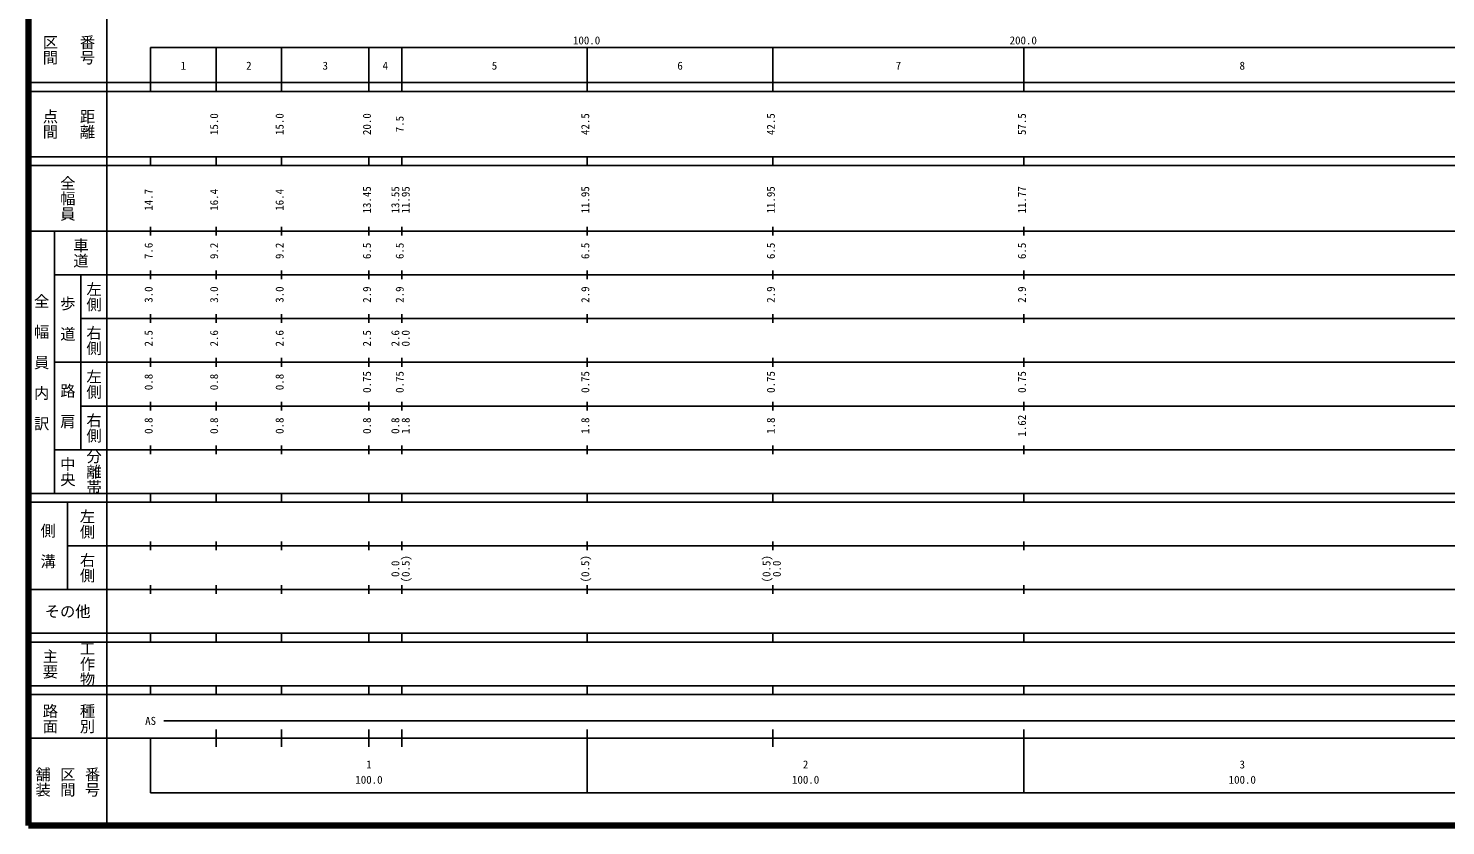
# Model space of a CAD drawing. Units: millimetres on the paper, enlarged 1000 times. Extents: x 40000 to 680000, y 20000 to 380000.
# Drawn here: x 40000 to 364576, y 20000 to 202409 of the extents above; entities that cross this region are included whole.
import ezdxf
from ezdxf.enums import TextEntityAlignment as Align

# ---------------------------------------------------------------- set-up
doc = ezdxf.new("R2010")
doc.units = ezdxf.units.MM
doc.header["$LTSCALE"] = 1000
doc.layers.add('S-TTL', color=2, linetype='Continuous', lineweight=140)
doc.layers.add('S-TTL-BAND', color=7, linetype='Continuous', lineweight=25)
doc.styles.add('@ＭＳ ゴシック', font='')
doc.styles.add('ＭＳ ゴシック', font='')
doc.styles.get('@ＭＳ ゴシック').set_extended_font_data('@MS Gothic')
doc.styles.get('ＭＳ ゴシック').set_extended_font_data('MS Gothic')

msp = doc.modelspace()

# ---------------------------------------------------------------- linework, layer by layer
at = {"layer": 'S-TTL'}
for p, q in [((40000, 380000), (40000, 20000)), ((40000, 20000), (680000, 20000))]:
    msp.add_line(p, q, dxfattribs=at)
at = {"layer": 'S-TTL-BAND'}
for p, q in [((58000, 370000), (58000, 20000)), ((68000, 198000), (579000, 198000)), ((68000, 198000), (68000, 188000)), ((83000, 188000), (83000, 198000)), ((98000, 188000), (98000, 198000)), ((118000, 188000), (118000, 198000)), ((125500, 188000), (125500, 198000)), ((168000, 188000), (168000, 198000)), ((210500, 188000), (210500, 198000)), ((268000, 188000), (268000, 198000)), ((40000, 190000), (579000, 190000)), ((40000, 188000), (579000, 188000)), ((40000, 173000), (579000, 173000)), ((68000, 171000), (68000, 173000)), ((83000, 171000), (83000, 173000)), ((98000, 171000), (98000, 173000)), ((118000, 171000), (118000, 173000)), ((125500, 171000), (125500, 173000)), ((168000, 171000), (168000, 173000)), ((210500, 171000), (210500, 173000)), ((268000, 171000), (268000, 173000)), ((40000, 171000), (579000, 171000)), ((40000, 156000), (579000, 156000)), ((46000, 96000), (46000, 156000)), ((68000, 155000), (68000, 157000)), ((83000, 155000), (83000, 157000)), ((98000, 155000), (98000, 157000)), ((118000, 155000), (118000, 157000)), ((125500, 155000), (125500, 157000)), ((168000, 155000), (168000, 157000)), ((210500, 155000), (210500, 157000)), ((268000, 155000), (268000, 157000)), ((68000, 145000), (68000, 147000)), ((83000, 145000), (83000, 147000)), ((98000, 145000), (98000, 147000)), ((118000, 145000), (118000, 147000)), ((125500, 145000), (125500, 147000)), ((168000, 145000), (168000, 147000)), ((210500, 145000), (210500, 147000)), ((268000, 145000), (268000, 147000)), ((46000, 146000), (579000, 146000)), ((52000, 146000), (52000, 106000)), ((68000, 135000), (68000, 137000)), ((83000, 135000), (83000, 137000)), ((98000, 135000), (98000, 137000)), ((118000, 135000), (118000, 137000)), ((125500, 135000), (125500, 137000)), ((168000, 135000), (168000, 137000)), ((210500, 135000), (210500, 137000)), ((268000, 135000), (268000, 137000)), ((52000, 136000), (579000, 136000)), ((68000, 125000), (68000, 127000)), ((83000, 125000), (83000, 127000)), ((98000, 125000), (98000, 127000)), ((118000, 125000), (118000, 127000)), ((125500, 125000), (125500, 127000)), ((168000, 125000), (168000, 127000)), ((210500, 125000), (210500, 127000)), ((268000, 125000), (268000, 127000)), ((46000, 126000), (579000, 126000)), ((68000, 115000), (68000, 117000)), ((83000, 115000), (83000, 117000)), ((98000, 115000), (98000, 117000)), ((118000, 115000), (118000, 117000)), ((125500, 115000), (125500, 117000)), ((168000, 115000), (168000, 117000)), ((210500, 115000), (210500, 117000)), ((268000, 115000), (268000, 117000)), ((52000, 116000), (579000, 116000)), ((46000, 106000), (579000, 106000)), ((68000, 105000), (68000, 107000)), ((83000, 105000), (83000, 107000)), ((98000, 105000), (98000, 107000)), ((118000, 105000), (118000, 107000)), ((125500, 105000), (125500, 107000)), ((168000, 105000), (168000, 107000)), ((210500, 105000), (210500, 107000)), ((268000, 105000), (268000, 107000)), ((40000, 96000), (579000, 96000)), ((68000, 94000), (68000, 96000)), ((83000, 94000), (83000, 96000)), ((98000, 94000), (98000, 96000)), ((118000, 94000), (118000, 96000)), ((125500, 94000), (125500, 96000)), ((168000, 94000), (168000, 96000)), ((210500, 94000), (210500, 96000)), ((268000, 94000), (268000, 96000)), ((40000, 94000), (579000, 94000)), ((49000, 94000), (49000, 74000)), ((68000, 83000), (68000, 85000)), ((83000, 83000), (83000, 85000)), ((98000, 83000), (98000, 85000)), ((118000, 83000), (118000, 85000)), ((125500, 83000), (125500, 85000)), ((168000, 83000), (168000, 85000)), ((210500, 83000), (210500, 85000)), ((268000, 83000), (268000, 85000)), ((49000, 84000), (579000, 84000)), ((68000, 73000), (68000, 75000)), ((83000, 73000), (83000, 75000)), ((98000, 73000), (98000, 75000)), ((118000, 73000), (118000, 75000)), ((125500, 73000), (125500, 75000)), ((168000, 73000), (168000, 75000)), ((210500, 73000), (210500, 75000)), ((268000, 73000), (268000, 75000)), ((40000, 74000), (579000, 74000)), ((40000, 64000), (579000, 64000)), ((40000, 62000), (579000, 62000)), ((68000, 62000), (68000, 64000)), ((83000, 62000), (83000, 64000)), ((98000, 62000), (98000, 64000)), ((118000, 62000), (118000, 64000)), ((125500, 62000), (125500, 64000)), ((168000, 62000), (168000, 64000)), ((210500, 62000), (210500, 64000)), ((268000, 62000), (268000, 64000)), ((40000, 52000), (579000, 52000)), ((68000, 50000), (68000, 52000)), ((83000, 50000), (83000, 52000)), ((98000, 50000), (98000, 52000)), ((118000, 50000), (118000, 52000)), ((125500, 50000), (125500, 52000)), ((168000, 50000), (168000, 52000)), ((210500, 50000), (210500, 52000)), ((268000, 50000), (268000, 52000)), ((40000, 50000), (579000, 50000)), ((71000, 44000), (565000, 44000)), ((40000, 40000), (579000, 40000)), ((68000, 40000), (68000, 27500)), ((83000, 38000), (83000, 42000)), ((98000, 38000), (98000, 42000)), ((118000, 38000), (118000, 42000)), ((125500, 38000), (125500, 42000)), ((168000, 27500), (168000, 42000)), ((210500, 38000), (210500, 42000)), ((268000, 27500), (268000, 42000)), ((68000, 27500), (579000, 27500))]:
    msp.add_line(p, q, dxfattribs=at)

# ---------------------------------------------------------------- texts
at = {"layer": 'S-TTL-BAND', "style": '@ＭＳ ゴシック'}
for s, p in [('区間', (45000, 197500)), ('番号', (53500, 197500)), ('点間', (45000, 180500)), ('距離', (53500, 180500)), ('全幅員', (49000, 163500)), ('車道', (52000, 151000)), ('左側', (55000, 141000)), ('全\u3000幅\u3000員\u3000内\u3000訳', (43000, 126000)), ('歩\u3000道', (49000, 136000)), ('右側', (55000, 131000)), ('左側', (55000, 121000)), ('路\u3000肩', (49000, 116000)), ('右側', (55000, 111000)), ('中央', (49000, 101000)), ('分離帯', (55000, 101000)), ('左側', (53500, 89000)), ('側\u3000溝', (44500, 84000)), ('右側', (53500, 79000)), ('工作物', (53500, 57000)), ('主要', (45000, 57000)), ('路面', (45000, 44500)), ('種別', (53500, 44500)), ('舗装', (43333, 30000)), ('区間', (49000, 30000)), ('番号', (54667, 30000))]:
    msp.add_text(s, height=2566, rotation=270, dxfattribs=at).set_placement(p, align=Align.MIDDLE_CENTER)
at = {"layer": 'S-TTL-BAND', "style": 'ＭＳ ゴシック'}
for s, p in [('100.0', (167844, 198195)), ('200.0', (267844, 198195)), ('2', (90500, 192405)), ('3', (108000, 192405)), ('6', (189250, 192405)), ('8', (318000, 192405)), ('1', (75500, 192405)), ('4', (121750, 192405)), ('5', (146750, 192405)), ('7', (239250, 192405)), ('AS', (68000, 42500)), ('1', (118000, 32523)), ('2', (218000, 32523)), ('3', (318000, 32523)), ('100.0', (118000, 29033)), ('100.0', (218000, 29033)), ('100.0', (318000, 29033))]:
    msp.add_text(s, height=1833, dxfattribs=at).set_placement(p, align=Align.BOTTOM_CENTER)
for s, p in [('15.0', (84000, 180500)), ('15.0', (99000, 180500)), ('20.0', (119000, 180500)), ('7.5', (126500, 180500)), ('42.5', (169000, 180500)), ('42.5', (211500, 180500)), ('57.5', (269000, 180500)), ('14.7', (69000, 163174)), ('16.4', (84000, 163174)), ('16.4', (99000, 163174)), ('13.45', (119000, 163174)), ('13.55', (125500, 163174)), ('11.95', (127870, 163174)), ('11.95', (169000, 163174)), ('11.95', (211500, 163174)), ('11.77', (269000, 163174)), ('7.6', (69000, 151500)), ('9.2', (84000, 151500)), ('9.2', (99000, 151500)), ('6.5', (119000, 151500)), ('6.5', (126500, 151500)), ('6.5', (169000, 151500)), ('6.5', (211500, 151500)), ('6.5', (269000, 151500)), ('3.0', (69000, 141500)), ('3.0', (84000, 141500)), ('3.0', (99000, 141500)), ('2.9', (119000, 141500)), ('2.9', (126500, 141500)), ('2.9', (169000, 141500)), ('2.9', (211500, 141500)), ('2.9', (269000, 141500)), ('2.5', (69000, 131500)), ('2.6', (84000, 131500)), ('2.6', (99000, 131500)), ('2.5', (119000, 131500)), ('2.6', (125500, 131500)), ('0.0', (127870, 131500)), ('0.75', (119000, 121500)), ('0.75', (126500, 121500)), ('0.75', (169000, 121500)), ('0.75', (211500, 121500)), ('0.75', (269000, 121500)), ('0.8', (69000, 121500)), ('0.8', (84000, 121500)), ('0.8', (99000, 121500)), ('1.62', (269000, 111500)), ('0.8', (69000, 111500)), ('0.8', (84000, 111500)), ('0.8', (99000, 111500)), ('0.8', (119000, 111500)), ('0.8', (125500, 111500)), ('1.8', (127870, 111500)), ('1.8', (169000, 111500)), ('1.8', (211500, 111500)), ('(0.5)', (127870, 78764)), ('(0.5)', (169000, 78764)), ('(0.5)', (210500, 78764)), ('0.0', (125500, 78764)), ('0.0', (212870, 78764))]:
    msp.add_text(s, height=1833, rotation=90, dxfattribs=at).set_placement(p, align=Align.BOTTOM_CENTER)
msp.add_text('その他', height=2566, dxfattribs=at).set_placement((49000, 69000), align=Align.MIDDLE_CENTER)

doc.saveas('drawing.dxf')
